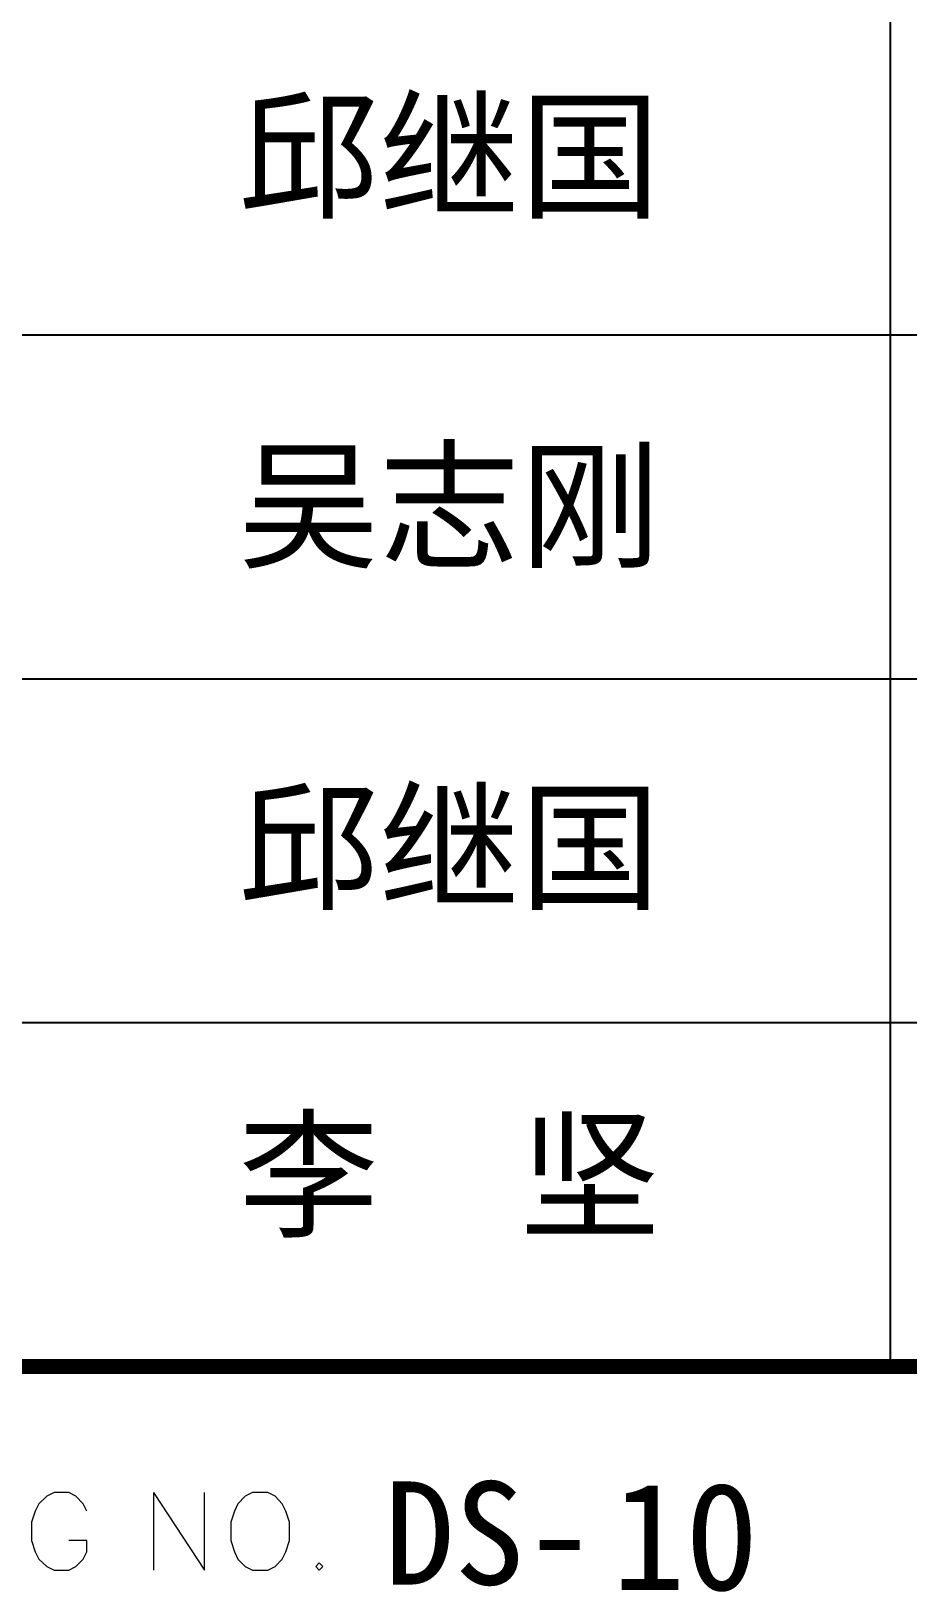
# Model space of a CAD drawing. Extents: x -9422388 to 15610651, y -1992469 to 953794.
# Drawn here: x -2791874 to -2789834, y -217899 to -214269 of the extents above; entities that cross this region are included whole.
import ezdxf

# ---------------------------------------------------------------- set-up
doc = ezdxf.new("R2010")
doc.units = 0
doc.header["$LTSCALE"] = 1000
doc.layers.add('PUB_TITLE', color=4, linetype='Continuous')
doc.styles.add('-宋体', font='', dxfattribs={"width": 0.8})
doc.styles.get('-宋体').set_extended_font_data('SimSun')

# ---------------------------------------------------------------- blocks, each defined once
blk = doc.blocks.new('TQ')
at = {"layer": 'PUB_TITLE'}
for p, q in [((1746756.1, -792626.5), (1750935.6, -792626.5)), ((1746756.1, -793183.8), (1750935.6, -793183.8)), ((1746756.1, -793741.1), (1750935.6, -793741.1)), ((1746756.1, -793741.1), (1750935.6, -793741.1)), ((1746756.1, -794298.3), (1750935.6, -794298.3))]:
    blk.add_line(p, q, dxfattribs=at)
blk.add_lwpolyline([(1749542.4, -794298.3), (1749542.4, -790397.5)], dxfattribs=at)
at = {"layer": 'PUB_TITLE', "const_width": 24.4}
blk.add_lwpolyline([(1746756.1, -794298.3), (1750935.6, -794298.3)], dxfattribs=at)
at = {"layer": 'PUB_TITLE', "color": 140, "lineweight": 0}
for points in [[(1748240.2, -794532.8), (1748234.3, -794521), (1748222.5, -794508.2), (1748210.7, -794502.3), (1748187.1, -794502.3), (1748175.3, -794508.2), (1748162.5, -794521), (1748156.6, -794532.8), (1748150.7, -794550.5), (1748150.7, -794580), (1748156.6, -794598.7), (1748162.5, -794610.5), (1748175.3, -794622.3), (1748187.1, -794628.2), (1748210.7, -794628.2), (1748222.5, -794622.3), (1748234.3, -794610.5), (1748240.2, -794598.7), (1748240.2, -794580), (1748210.7, -794580)], [(1748348.4, -794502.3), (1748348.4, -794628.2)], [(1748348.4, -794502.3), (1748431, -794628.2), (1748431, -794502.3)]]:
    blk.add_lwpolyline(points, dxfattribs=at)
for points in [[(1748508.7, -794502.3), (1748496.9, -794508.2), (1748485.1, -794521), (1748479.2, -794532.8), (1748473.3, -794550.5), (1748473.3, -794580), (1748479.2, -794598.7), (1748485.1, -794610.5), (1748496.9, -794622.3), (1748508.7, -794628.2), (1748533.3, -794628.2), (1748545.1, -794622.3), (1748556.9, -794610.5), (1748562.8, -794598.7), (1748568.7, -794580), (1748568.7, -794550.5), (1748562.8, -794532.8), (1748556.9, -794521), (1748545.1, -794508.2), (1748533.3, -794502.3), (1748508.7, -794502.3)], [(1748616.9, -794616.4), (1748611, -794622.3), (1748616.9, -794628.2), (1748622.8, -794622.3), (1748616.9, -794616.4)]]:
    blk.add_lwpolyline(points, close=True, dxfattribs=at)
at = {"layer": 'PUB_TITLE', "color": 7, "style": '-宋体', "width": 1.000002}
for s, p in [('邱继国', (1748485.7, -792420.3)), ('吴志刚', (1748485.7, -792987)), ('邱继国', (1748485.7, -793540.3)), ('李  坚', (1748485.7, -794071.8)), ('DS-', (1748722.1, -794651.7))]:
    blk.add_text(s, height=167.18, dxfattribs=at).set_placement(p)
blk = doc.blocks.new('图签')
at = {"xscale": 1.43572, "yscale": 1.43572, "zscale": 1.43572}
blk.add_blockref('TQ', (-231624.4, 689572.7), dxfattribs=at)

msp = doc.modelspace()

# ---------------------------------------------------------------- block references
msp.add_blockref('图签', (-5070103.06659, 233442.27061))

# ---------------------------------------------------------------- texts
at = {"layer": 'PUB_TITLE', "color": 7, "style": '-宋体', "width": 1.000002}
msp.add_text('10', height=250, dxfattribs=at).set_placement((-2790521.91918, -217894.97339))

doc.saveas('drawing.dxf')
